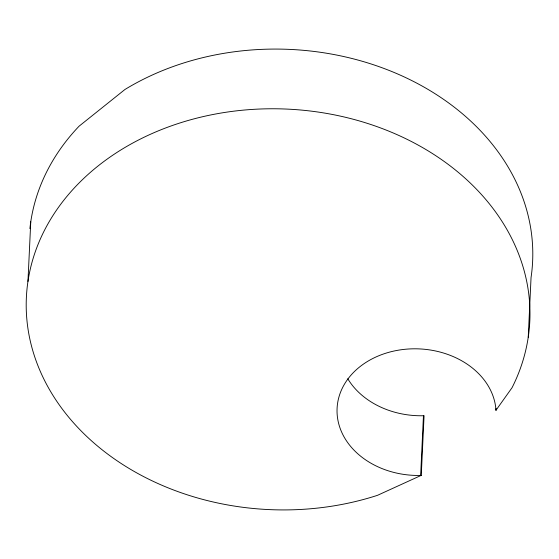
<?xml version="1.0" encoding="UTF-8"?>
<svg xmlns="http://www.w3.org/2000/svg" width="559" height="559" viewBox="0 0 559 559"><rect width="100%" height="100%" fill="white"/><g stroke="black" fill="none" stroke-linecap="round" stroke-linejoin="round"><path stroke-width="0.84" d="M27.95 281.457L30.766 221.762M423.456 415.742L424.071 415.665L421.262 475.353L420.641 475.436L423.456 415.742A79.56 63.293 2.7 0 1 347.775 378.757M420.641 475.436A79.56 63.293 2.7 0 1 337.133 414.009A79.56 63.293 2.7 0 1 412.479 348.83A79.56 63.293 2.7 0 1 495.987 410.257L496.071 408.524M528.234 337.238L531.05 277.543A251.99 200.45 2.7 0 0 403.982 76.814A251.99 200.45 2.7 0 0 124.957 89.482L79.078 126.187A251.99 200.45 2.7 0 0 29.893 228.666M495.987 410.257L512.051 387.694A251.99 200.45 2.7 0 0 307.695 110.717A251.99 200.45 2.7 0 0 28.809 333.814A251.99 200.45 2.7 0 0 377.528 495.309L421.262 475.353"/></g></svg>
